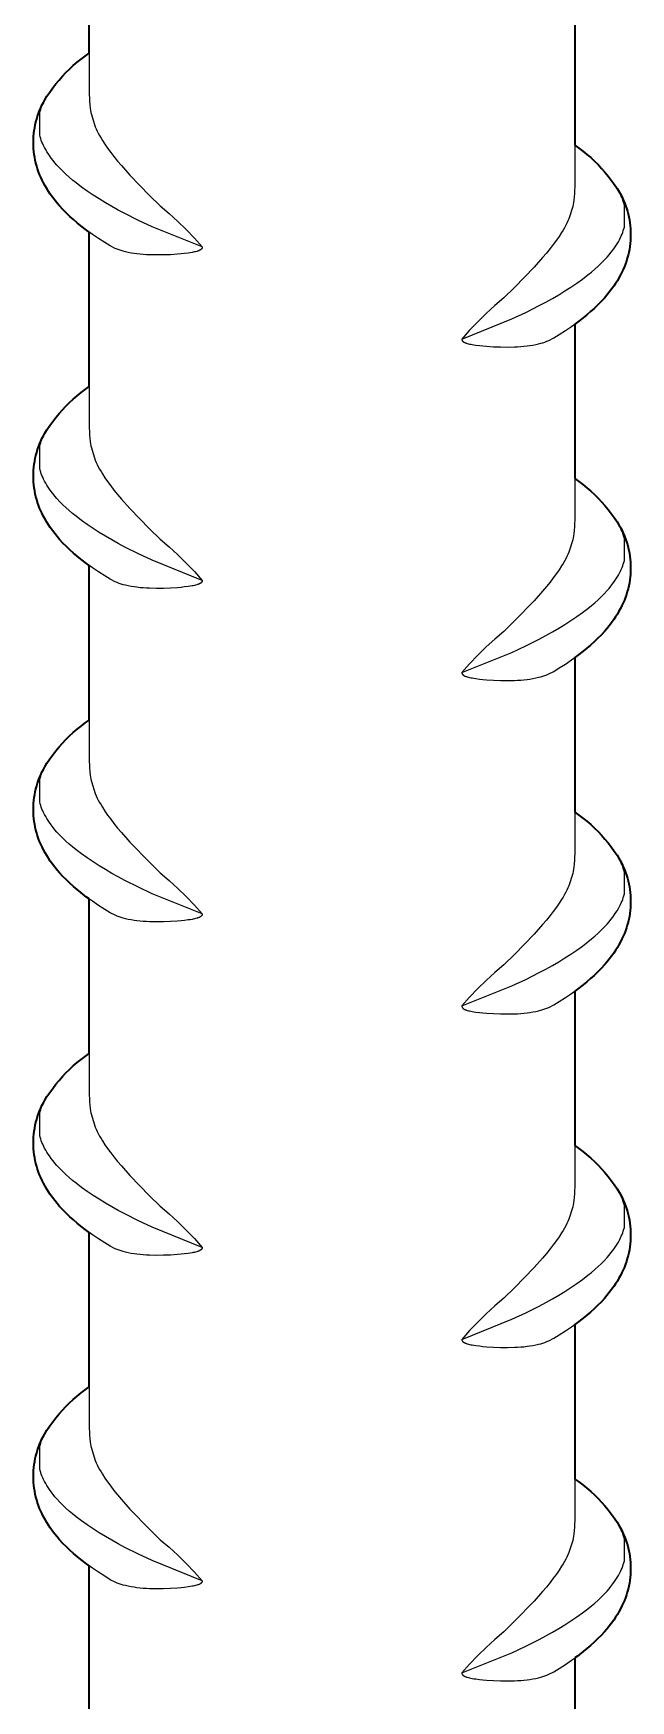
# Model space of a CAD drawing. Header units: millimetres. Extents: x 0 to 1192, y -689 to 404.
# Drawn here: x 779.1 to 798.8, y 300.1 to 355.1 of the extents above; entities that cross this region are included whole.
import ezdxf

# ---------------------------------------------------------------- set-up
doc = ezdxf.new("R2010")
doc.units = ezdxf.units.MM
doc.layers.add('Blocks', color=7, linetype='Continuous')
doc.layers.add('Blocks$Inner', color=7, linetype='Continuous', lineweight=25, true_color=0x007f00)
doc.layers.add('Blocks$Outline', color=7, linetype='Continuous', lineweight=35, true_color=0xff3f3f)

# ---------------------------------------------------------------- blocks, each defined once
blk = doc.blocks.new('Rebar Side Table Side')
at = {"layer": 'Blocks$Inner'}
for points in [[(60.557, 359.585), (60.557, 353.224), (60.568, 352.9), (60.577, 352.786), (60.59, 352.672), (60.6, 352.603), (60.611, 352.534), (60.625, 352.466), (60.751, 352.062), (60.783, 351.989), (60.818, 351.916), (60.854, 351.845), (60.897, 351.766), (60.943, 351.688), (60.99, 351.611), (61.074, 351.481), (61.162, 351.355), (61.264, 351.215), (61.37, 351.077), (61.491, 350.927), (61.614, 350.779), (61.892, 350.463), (62.538, 349.795), (62.896, 349.451), (63.191, 349.199), (63.476, 348.936), (63.753, 348.665), (64.02, 348.384), (64.278, 348.094), (64.278, 348.09), (64.278, 348.087), (64.278, 348.085), (64.278, 348.083), (64.278, 348.081), (64.277, 348.079), (64.277, 348.077), (64.277, 348.075), (64.277, 348.073), (64.276, 348.071), (64.276, 348.069), (64.275, 348.068), (64.275, 348.066), (64.274, 348.064), (64.274, 348.062), (64.273, 348.06), (64.272, 348.058), (64.272, 348.057), (64.271, 348.055), (64.27, 348.053), (64.269, 348.051), (64.268, 348.05), (64.267, 348.048), (64.266, 348.046), (64.265, 348.044), (64.264, 348.043), (64.263, 348.041), (64.262, 348.039), (64.261, 348.038), (64.26, 348.036), (64.259, 348.034), (64.257, 348.032), (64.256, 348.031), (64.254, 348.029), (64.253, 348.027), (64.251, 348.025), (64.249, 348.024), (64.248, 348.022), (64.244, 348.019), (64.241, 348.015), (64.237, 348.012), (64.233, 348.009), (64.23, 348.006), (64.226, 348.004), (64.222, 348.001), (64.218, 347.998), (64.213, 347.996), (64.209, 347.993), (64.201, 347.989), (64.195, 347.986), (64.189, 347.982), (64.176, 347.977), (64.164, 347.971), (64.151, 347.966), (64.138, 347.961), (64.125, 347.957), (64.099, 347.949), (64.06, 347.938), (64.021, 347.929), (63.982, 347.921), (63.943, 347.913), (63.882, 347.903), (63.821, 347.893), (63.7, 347.878), (63.58, 347.866), (63.462, 347.855), (63.234, 347.84), (63.005, 347.832), (62.775, 347.83), (62.546, 347.834), (62.439, 347.839), (62.333, 347.846), (62.23, 347.855), (62.127, 347.867), (62.031, 347.88), (61.936, 347.895), (61.841, 347.914), (61.746, 347.936), (61.678, 347.953), (61.611, 347.974), (61.544, 347.996), (61.478, 348.021), (61.413, 348.048), (61.25, 348.132), (61.068, 348.244), (60.864, 348.374), (60.664, 348.51), (60.469, 348.65), (60.279, 348.795), (60.156, 348.895), (60.036, 348.998), (59.918, 349.104), (59.801, 349.214), (59.689, 349.328), (59.58, 349.446), (59.498, 349.54), (59.419, 349.637), (59.343, 349.736), (59.27, 349.838), (59.21, 349.927), (59.153, 350.019), (59.099, 350.112), (59.047, 350.207), (58.999, 350.303), (58.958, 350.393), (58.919, 350.483), (58.884, 350.575), (58.852, 350.668), (58.823, 350.762), (58.798, 350.857), (58.776, 350.953), (58.757, 351.049), (58.742, 351.146), (58.73, 351.244), (58.721, 351.342), (58.716, 351.44), (58.714, 351.539), (58.716, 351.637), (58.721, 351.735), (58.729, 351.833), (58.741, 351.931), (58.757, 352.028), (58.775, 352.124), (58.797, 352.22), (58.823, 352.315), (58.851, 352.409), (58.883, 352.502), (58.918, 352.594), (58.957, 352.685), (58.998, 352.774), (59.043, 352.862), (59.095, 352.948)], [(76.557, 356.548), (76.557, 350.187), (76.547, 349.863), (76.537, 349.749), (76.525, 349.635), (76.515, 349.566), (76.503, 349.497), (76.49, 349.429), (76.364, 349.025), (76.331, 348.952), (76.297, 348.879), (76.261, 348.808), (76.217, 348.729), (76.172, 348.651), (76.125, 348.574), (76.041, 348.444), (75.953, 348.318), (75.851, 348.178), (75.745, 348.04), (75.624, 347.89), (75.5, 347.742), (75.222, 347.426), (74.577, 346.758), (74.218, 346.414), (73.924, 346.161), (73.638, 345.899), (73.362, 345.628), (73.094, 345.347), (72.837, 345.057), (74.486, 345.722), (74.941, 345.935), (75.387, 346.159), (75.604, 346.275), (75.82, 346.395), (76.029, 346.517), (76.235, 346.643), (76.434, 346.77), (76.629, 346.902), (76.814, 347.035), (76.995, 347.173), (77.109, 347.266), (77.22, 347.36), (77.329, 347.458), (77.43, 347.555), (77.529, 347.654), (77.624, 347.757), (77.69, 347.833), (77.753, 347.91), (77.815, 347.99), (77.873, 348.071), (77.916, 348.135), (77.957, 348.2), (77.996, 348.267), (78.032, 348.334), (78.067, 348.403), (78.093, 348.459), (78.116, 348.516), (78.139, 348.574), (78.159, 348.632), (78.177, 348.691), (78.193, 348.751), (78.193, 349.476), (78.177, 349.536), (78.159, 349.595), (78.139, 349.654), (78.116, 349.711), (78.093, 349.768), (78.067, 349.824), (77.956, 350.028), (77.862, 350.167), (77.764, 350.302), (77.661, 350.435), (77.554, 350.563), (77.443, 350.688), (77.327, 350.81), (77.208, 350.927), (77.085, 351.041), (76.958, 351.15), (76.828, 351.255), (76.694, 351.356), (76.557, 351.452)], [(64.278, 348.094), (62.628, 348.759), (62.174, 348.972), (61.728, 349.196), (61.51, 349.312), (61.295, 349.432), (61.086, 349.554), (60.879, 349.68), (60.681, 349.807), (60.486, 349.939), (60.301, 350.072), (60.12, 350.21), (60.006, 350.303), (59.895, 350.397), (59.786, 350.495), (59.684, 350.592), (59.586, 350.691), (59.491, 350.794), (59.425, 350.87), (59.361, 350.947), (59.3, 351.027), (59.241, 351.108), (59.199, 351.172), (59.158, 351.237), (59.119, 351.304), (59.082, 351.371), (59.048, 351.44), (59.022, 351.496), (58.998, 351.553), (58.976, 351.611), (58.956, 351.669), (58.938, 351.728), (58.922, 351.788), (58.922, 352.513), (58.938, 352.573), (58.956, 352.632), (58.976, 352.691), (58.998, 352.748), (59.022, 352.805), (59.048, 352.862), (59.159, 353.065), (59.252, 353.204), (59.351, 353.339), (59.453, 353.472), (59.561, 353.6), (59.672, 353.725), (59.787, 353.847), (59.906, 353.964), (60.03, 354.078), (60.156, 354.187), (60.287, 354.292), (60.42, 354.393), (60.557, 354.489)], [(72.837, 345.057), (72.837, 345.053), (72.837, 345.049), (72.837, 345.048), (72.837, 345.046), (72.837, 345.044), (72.837, 345.042), (72.837, 345.04), (72.838, 345.038), (72.838, 345.036), (72.838, 345.034), (72.839, 345.032), (72.839, 345.031), (72.84, 345.029), (72.84, 345.027), (72.841, 345.025), (72.842, 345.023), (72.842, 345.021), (72.843, 345.02), (72.844, 345.018), (72.845, 345.016), (72.845, 345.014), (72.846, 345.012), (72.847, 345.011), (72.848, 345.009), (72.849, 345.007), (72.85, 345.006), (72.851, 345.004), (72.852, 345.002), (72.853, 345.001), (72.855, 344.999), (72.856, 344.997), (72.857, 344.995), (72.859, 344.994), (72.86, 344.992), (72.862, 344.99), (72.864, 344.988), (72.865, 344.986), (72.867, 344.985), (72.87, 344.981), (72.874, 344.978), (72.878, 344.975), (72.881, 344.972), (72.885, 344.969), (72.889, 344.967), (72.893, 344.964), (72.897, 344.961), (72.901, 344.959), (72.905, 344.956), (72.914, 344.952), (72.92, 344.948), (72.926, 344.945), (72.938, 344.94), (72.951, 344.934), (72.964, 344.929), (72.976, 344.924), (72.989, 344.92), (73.016, 344.912), (73.054, 344.901), (73.093, 344.892), (73.132, 344.884), (73.172, 344.876), (73.233, 344.866), (73.294, 344.856), (73.415, 344.841), (73.534, 344.829), (73.652, 344.818), (73.881, 344.803), (74.11, 344.795), (74.339, 344.793), (74.568, 344.797), (74.675, 344.802), (74.782, 344.809), (74.885, 344.818), (74.987, 344.83), (75.083, 344.842), (75.179, 344.858), (75.274, 344.877), (75.368, 344.899), (75.436, 344.916), (75.504, 344.937), (75.57, 344.959), (75.636, 344.984), (75.701, 345.011), (75.865, 345.095), (76.047, 345.207), (76.251, 345.337), (76.451, 345.473), (76.645, 345.613), (76.835, 345.758), (76.958, 345.858), (77.079, 345.961), (77.197, 346.067), (77.313, 346.177), (77.426, 346.291), (77.535, 346.409), (77.617, 346.503), (77.696, 346.6), (77.771, 346.699), (77.844, 346.801), (77.904, 346.89), (77.962, 346.982), (78.016, 347.075), (78.067, 347.17), (78.115, 347.266), (78.157, 347.356), (78.195, 347.446), (78.23, 347.538), (78.262, 347.631), (78.291, 347.725), (78.317, 347.82), (78.339, 347.916), (78.358, 348.012), (78.373, 348.109), (78.385, 348.207), (78.394, 348.305), (78.399, 348.403), (78.4, 348.501), (78.399, 348.6), (78.394, 348.698), (78.385, 348.796), (78.373, 348.894), (78.358, 348.991), (78.339, 349.087), (78.317, 349.183), (78.292, 349.278), (78.263, 349.372), (78.231, 349.465), (78.196, 349.557), (78.158, 349.648), (78.117, 349.737), (78.072, 349.824), (78.02, 349.911)], [(60.557, 348.585), (60.557, 342.224), (60.568, 341.9), (60.577, 341.786), (60.59, 341.672), (60.6, 341.603), (60.611, 341.534), (60.625, 341.466), (60.751, 341.062), (60.783, 340.989), (60.818, 340.916), (60.854, 340.845), (60.897, 340.766), (60.943, 340.688), (60.99, 340.611), (61.074, 340.481), (61.162, 340.355), (61.264, 340.215), (61.37, 340.077), (61.491, 339.927), (61.614, 339.779), (61.892, 339.463), (62.538, 338.795), (62.896, 338.451), (63.191, 338.199), (63.476, 337.936), (63.753, 337.665), (64.02, 337.384), (64.278, 337.094), (62.628, 337.759), (62.174, 337.972), (61.728, 338.196), (61.51, 338.312), (61.295, 338.432), (61.086, 338.554), (60.879, 338.68), (60.681, 338.807), (60.486, 338.939), (60.301, 339.072), (60.12, 339.21), (60.006, 339.303), (59.895, 339.397), (59.786, 339.495), (59.684, 339.592), (59.586, 339.691), (59.491, 339.794), (59.425, 339.87), (59.361, 339.947), (59.3, 340.027), (59.241, 340.108), (59.199, 340.172), (59.158, 340.237), (59.119, 340.304), (59.082, 340.371), (59.048, 340.44), (59.022, 340.496), (58.998, 340.553), (58.976, 340.611), (58.956, 340.669), (58.938, 340.728), (58.922, 340.788), (58.922, 341.513), (58.938, 341.573), (58.956, 341.632), (58.976, 341.691), (58.998, 341.748), (59.022, 341.805), (59.048, 341.862), (59.159, 342.065), (59.252, 342.204), (59.351, 342.339), (59.453, 342.472), (59.561, 342.6), (59.672, 342.725), (59.787, 342.847), (59.906, 342.964), (60.03, 343.078), (60.156, 343.187), (60.287, 343.292), (60.42, 343.393), (60.557, 343.489)], [(76.557, 345.548), (76.557, 339.187), (76.547, 338.863), (76.537, 338.749), (76.525, 338.635), (76.515, 338.566), (76.503, 338.497), (76.49, 338.429), (76.364, 338.025), (76.331, 337.952), (76.297, 337.879), (76.261, 337.808), (76.217, 337.729), (76.172, 337.651), (76.125, 337.574), (76.041, 337.444), (75.953, 337.318), (75.851, 337.178), (75.745, 337.04), (75.624, 336.89), (75.5, 336.742), (75.222, 336.426), (74.577, 335.758), (74.218, 335.414), (73.924, 335.161), (73.638, 334.899), (73.362, 334.628), (73.094, 334.347), (72.837, 334.057), (74.486, 334.722), (74.941, 334.935), (75.387, 335.159), (75.604, 335.275), (75.82, 335.395), (76.029, 335.517), (76.235, 335.643), (76.434, 335.77), (76.629, 335.902), (76.814, 336.035), (76.995, 336.173), (77.109, 336.266), (77.22, 336.36), (77.329, 336.458), (77.43, 336.555), (77.529, 336.654), (77.624, 336.757), (77.69, 336.833), (77.753, 336.91), (77.815, 336.99), (77.873, 337.071), (77.916, 337.135), (77.957, 337.2), (77.996, 337.267), (78.032, 337.334), (78.067, 337.403), (78.093, 337.459), (78.116, 337.516), (78.139, 337.574), (78.159, 337.632), (78.177, 337.691), (78.193, 337.751), (78.193, 338.476), (78.177, 338.536), (78.159, 338.595), (78.139, 338.654), (78.116, 338.711), (78.093, 338.768), (78.067, 338.824), (77.956, 339.028), (77.862, 339.167), (77.764, 339.302), (77.661, 339.435), (77.554, 339.563), (77.443, 339.688), (77.327, 339.81), (77.208, 339.927), (77.085, 340.041), (76.958, 340.15), (76.828, 340.255), (76.694, 340.356), (76.557, 340.452)], [(64.278, 337.094), (64.278, 337.09), (64.278, 337.087), (64.278, 337.085), (64.278, 337.083), (64.278, 337.081), (64.277, 337.079), (64.277, 337.077), (64.277, 337.075), (64.277, 337.073), (64.276, 337.071), (64.276, 337.069), (64.275, 337.068), (64.275, 337.066), (64.274, 337.064), (64.274, 337.062), (64.273, 337.06), (64.272, 337.058), (64.272, 337.057), (64.271, 337.055), (64.27, 337.053), (64.269, 337.051), (64.268, 337.05), (64.267, 337.048), (64.266, 337.046), (64.265, 337.044), (64.264, 337.043), (64.263, 337.041), (64.262, 337.039), (64.261, 337.038), (64.26, 337.036), (64.259, 337.034), (64.257, 337.032), (64.256, 337.031), (64.254, 337.029), (64.253, 337.027), (64.251, 337.025), (64.249, 337.024), (64.248, 337.022), (64.244, 337.019), (64.241, 337.015), (64.237, 337.012), (64.233, 337.009), (64.23, 337.006), (64.226, 337.004), (64.222, 337.001), (64.218, 336.998), (64.213, 336.996), (64.209, 336.993), (64.201, 336.989), (64.195, 336.986), (64.189, 336.982), (64.176, 336.977), (64.164, 336.971), (64.151, 336.966), (64.138, 336.961), (64.125, 336.957), (64.099, 336.949), (64.06, 336.938), (64.021, 336.929), (63.982, 336.921), (63.943, 336.913), (63.882, 336.903), (63.821, 336.893), (63.7, 336.878), (63.58, 336.866), (63.462, 336.855), (63.234, 336.84), (63.005, 336.832), (62.775, 336.83), (62.546, 336.834), (62.439, 336.839), (62.333, 336.846), (62.23, 336.855), (62.127, 336.867), (62.031, 336.88), (61.936, 336.895), (61.841, 336.914), (61.746, 336.936), (61.678, 336.953), (61.611, 336.974), (61.544, 336.996), (61.478, 337.021), (61.413, 337.048), (61.25, 337.132), (61.068, 337.244), (60.864, 337.374), (60.664, 337.51), (60.469, 337.65), (60.279, 337.795), (60.156, 337.895), (60.036, 337.998), (59.918, 338.104), (59.801, 338.214), (59.689, 338.328), (59.58, 338.446), (59.498, 338.54), (59.419, 338.637), (59.343, 338.736), (59.27, 338.838), (59.21, 338.927), (59.153, 339.019), (59.099, 339.112), (59.047, 339.207), (58.999, 339.303), (58.958, 339.393), (58.919, 339.483), (58.884, 339.575), (58.852, 339.668), (58.823, 339.762), (58.798, 339.857), (58.776, 339.953), (58.757, 340.049), (58.742, 340.146), (58.73, 340.244), (58.721, 340.342), (58.716, 340.44), (58.714, 340.539), (58.716, 340.637), (58.721, 340.735), (58.729, 340.833), (58.741, 340.931), (58.757, 341.028), (58.775, 341.124), (58.797, 341.22), (58.823, 341.315), (58.851, 341.409), (58.883, 341.502), (58.918, 341.594), (58.957, 341.685), (58.998, 341.774), (59.043, 341.862), (59.095, 341.948)], [(72.837, 334.057), (72.837, 334.053), (72.837, 334.049), (72.837, 334.048), (72.837, 334.046), (72.837, 334.044), (72.837, 334.042), (72.837, 334.04), (72.838, 334.038), (72.838, 334.036), (72.838, 334.034), (72.839, 334.032), (72.839, 334.031), (72.84, 334.029), (72.84, 334.027), (72.841, 334.025), (72.842, 334.023), (72.842, 334.021), (72.843, 334.02), (72.844, 334.018), (72.845, 334.016), (72.845, 334.014), (72.846, 334.012), (72.847, 334.011), (72.848, 334.009), (72.849, 334.007), (72.85, 334.006), (72.851, 334.004), (72.852, 334.002), (72.853, 334.001), (72.855, 333.999), (72.856, 333.997), (72.857, 333.995), (72.859, 333.994), (72.86, 333.992), (72.862, 333.99), (72.864, 333.988), (72.865, 333.986), (72.867, 333.985), (72.87, 333.981), (72.874, 333.978), (72.878, 333.975), (72.881, 333.972), (72.885, 333.969), (72.889, 333.967), (72.893, 333.964), (72.897, 333.961), (72.901, 333.959), (72.905, 333.956), (72.914, 333.952), (72.92, 333.948), (72.926, 333.945), (72.938, 333.94), (72.951, 333.934), (72.964, 333.929), (72.976, 333.924), (72.989, 333.92), (73.016, 333.912), (73.054, 333.901), (73.093, 333.892), (73.132, 333.884), (73.172, 333.876), (73.233, 333.866), (73.294, 333.856), (73.415, 333.841), (73.534, 333.829), (73.652, 333.818), (73.881, 333.803), (74.11, 333.795), (74.339, 333.793), (74.568, 333.797), (74.675, 333.802), (74.782, 333.809), (74.885, 333.818), (74.987, 333.83), (75.083, 333.842), (75.179, 333.858), (75.274, 333.877), (75.368, 333.899), (75.436, 333.916), (75.504, 333.937), (75.57, 333.959), (75.636, 333.984), (75.701, 334.011), (75.865, 334.095), (76.047, 334.207), (76.251, 334.337), (76.451, 334.473), (76.645, 334.613), (76.835, 334.758), (76.958, 334.858), (77.079, 334.961), (77.197, 335.067), (77.313, 335.177), (77.426, 335.291), (77.535, 335.409), (77.617, 335.503), (77.696, 335.6), (77.771, 335.699), (77.844, 335.801), (77.904, 335.89), (77.962, 335.982), (78.016, 336.075), (78.067, 336.17), (78.115, 336.266), (78.157, 336.356), (78.195, 336.446), (78.23, 336.538), (78.262, 336.631), (78.291, 336.725), (78.317, 336.82), (78.339, 336.916), (78.358, 337.012), (78.373, 337.109), (78.385, 337.207), (78.394, 337.305), (78.399, 337.403), (78.4, 337.501), (78.399, 337.6), (78.394, 337.698), (78.385, 337.796), (78.373, 337.894), (78.358, 337.991), (78.339, 338.087), (78.317, 338.183), (78.292, 338.278), (78.263, 338.372), (78.231, 338.465), (78.196, 338.557), (78.158, 338.648), (78.117, 338.737), (78.072, 338.824), (78.02, 338.911)], [(60.557, 337.585), (60.557, 331.224), (60.568, 330.9), (60.577, 330.786), (60.59, 330.672), (60.6, 330.603), (60.611, 330.534), (60.625, 330.466), (60.751, 330.062), (60.783, 329.989), (60.818, 329.916), (60.854, 329.845), (60.897, 329.766), (60.943, 329.688), (60.99, 329.611), (61.074, 329.481), (61.162, 329.355), (61.264, 329.215), (61.37, 329.077), (61.491, 328.927), (61.614, 328.779), (61.892, 328.463), (62.538, 327.795), (62.896, 327.451), (63.191, 327.199), (63.476, 326.936), (63.753, 326.665), (64.02, 326.384), (64.278, 326.094), (64.278, 326.09), (64.278, 326.087), (64.278, 326.085), (64.278, 326.083), (64.278, 326.081), (64.277, 326.079), (64.277, 326.077), (64.277, 326.075), (64.277, 326.073), (64.276, 326.071), (64.276, 326.069), (64.275, 326.068), (64.275, 326.066), (64.274, 326.064), (64.274, 326.062), (64.273, 326.06), (64.272, 326.058), (64.272, 326.057), (64.271, 326.055), (64.27, 326.053), (64.269, 326.051), (64.268, 326.05), (64.267, 326.048), (64.266, 326.046), (64.265, 326.044), (64.264, 326.043), (64.263, 326.041), (64.262, 326.039), (64.261, 326.038), (64.26, 326.036), (64.259, 326.034), (64.257, 326.032), (64.256, 326.031), (64.254, 326.029), (64.253, 326.027), (64.251, 326.025), (64.249, 326.024), (64.248, 326.022), (64.244, 326.019), (64.241, 326.015), (64.237, 326.012), (64.233, 326.009), (64.23, 326.006), (64.226, 326.004), (64.222, 326.001), (64.218, 325.998), (64.213, 325.996), (64.209, 325.993), (64.201, 325.989), (64.195, 325.986), (64.189, 325.982), (64.176, 325.977), (64.164, 325.971), (64.151, 325.966), (64.138, 325.961), (64.125, 325.957), (64.099, 325.949), (64.06, 325.938), (64.021, 325.929), (63.982, 325.921), (63.943, 325.913), (63.882, 325.903), (63.821, 325.893), (63.7, 325.878), (63.58, 325.866), (63.462, 325.855), (63.234, 325.84), (63.005, 325.832), (62.775, 325.83), (62.546, 325.834), (62.439, 325.839), (62.333, 325.846), (62.23, 325.855), (62.127, 325.867), (62.031, 325.88), (61.936, 325.895), (61.841, 325.914), (61.746, 325.936), (61.678, 325.953), (61.611, 325.974), (61.544, 325.996), (61.478, 326.021), (61.413, 326.048), (61.25, 326.132), (61.068, 326.244), (60.864, 326.374), (60.664, 326.51), (60.469, 326.65), (60.279, 326.795), (60.156, 326.895), (60.036, 326.998), (59.918, 327.104), (59.801, 327.214), (59.689, 327.328), (59.58, 327.446), (59.498, 327.54), (59.419, 327.637), (59.343, 327.736), (59.27, 327.838), (59.21, 327.927), (59.153, 328.019), (59.099, 328.112), (59.047, 328.207), (58.999, 328.303), (58.958, 328.393), (58.919, 328.483), (58.884, 328.575), (58.852, 328.668), (58.823, 328.762), (58.798, 328.857), (58.776, 328.953), (58.757, 329.049), (58.742, 329.146), (58.73, 329.244), (58.721, 329.342), (58.716, 329.44), (58.714, 329.539), (58.716, 329.637), (58.721, 329.735), (58.729, 329.833), (58.741, 329.931), (58.757, 330.028), (58.775, 330.124), (58.797, 330.22), (58.823, 330.315), (58.851, 330.409), (58.883, 330.502), (58.918, 330.594), (58.957, 330.685), (58.998, 330.774), (59.043, 330.862), (59.095, 330.948)], [(76.557, 334.548), (76.557, 328.187), (76.547, 327.863), (76.537, 327.749), (76.525, 327.635), (76.515, 327.566), (76.503, 327.497), (76.49, 327.429), (76.364, 327.025), (76.331, 326.952), (76.297, 326.879), (76.261, 326.808), (76.217, 326.729), (76.172, 326.651), (76.125, 326.574), (76.041, 326.444), (75.953, 326.318), (75.851, 326.178), (75.745, 326.04), (75.624, 325.89), (75.5, 325.742), (75.222, 325.426), (74.577, 324.758), (74.218, 324.414), (73.924, 324.161), (73.638, 323.899), (73.362, 323.628), (73.094, 323.347), (72.837, 323.057), (74.486, 323.722), (74.941, 323.935), (75.387, 324.159), (75.604, 324.275), (75.82, 324.395), (76.029, 324.517), (76.235, 324.643), (76.434, 324.77), (76.629, 324.902), (76.814, 325.035), (76.995, 325.173), (77.109, 325.266), (77.22, 325.36), (77.329, 325.458), (77.43, 325.555), (77.529, 325.654), (77.624, 325.757), (77.69, 325.833), (77.753, 325.91), (77.815, 325.99), (77.873, 326.071), (77.916, 326.135), (77.957, 326.2), (77.996, 326.267), (78.032, 326.334), (78.067, 326.403), (78.093, 326.459), (78.116, 326.516), (78.139, 326.574), (78.159, 326.632), (78.177, 326.691), (78.193, 326.751), (78.193, 327.476), (78.177, 327.536), (78.159, 327.595), (78.139, 327.654), (78.116, 327.711), (78.093, 327.768), (78.067, 327.824), (77.956, 328.028), (77.862, 328.167), (77.764, 328.302), (77.661, 328.435), (77.554, 328.563), (77.443, 328.688), (77.327, 328.81), (77.208, 328.927), (77.085, 329.041), (76.958, 329.15), (76.828, 329.255), (76.694, 329.356), (76.557, 329.452)], [(64.278, 326.094), (62.628, 326.759), (62.174, 326.972), (61.728, 327.196), (61.51, 327.312), (61.295, 327.432), (61.086, 327.554), (60.879, 327.68), (60.681, 327.807), (60.486, 327.939), (60.301, 328.072), (60.12, 328.21), (60.006, 328.303), (59.895, 328.397), (59.786, 328.495), (59.684, 328.592), (59.586, 328.691), (59.491, 328.794), (59.425, 328.87), (59.361, 328.947), (59.3, 329.027), (59.241, 329.108), (59.199, 329.172), (59.158, 329.237), (59.119, 329.304), (59.082, 329.371), (59.048, 329.44), (59.022, 329.496), (58.998, 329.553), (58.976, 329.611), (58.956, 329.669), (58.938, 329.728), (58.922, 329.788), (58.922, 330.513), (58.938, 330.573), (58.956, 330.632), (58.976, 330.691), (58.998, 330.748), (59.022, 330.805), (59.048, 330.862), (59.159, 331.065), (59.252, 331.204), (59.351, 331.339), (59.453, 331.472), (59.561, 331.6), (59.672, 331.725), (59.787, 331.847), (59.906, 331.964), (60.03, 332.078), (60.156, 332.187), (60.287, 332.292), (60.42, 332.393), (60.557, 332.489)], [(72.837, 323.057), (72.837, 323.053), (72.837, 323.049), (72.837, 323.048), (72.837, 323.046), (72.837, 323.044), (72.837, 323.042), (72.837, 323.04), (72.838, 323.038), (72.838, 323.036), (72.838, 323.034), (72.839, 323.032), (72.839, 323.031), (72.84, 323.029), (72.84, 323.027), (72.841, 323.025), (72.842, 323.023), (72.842, 323.021), (72.843, 323.02), (72.844, 323.018), (72.845, 323.016), (72.845, 323.014), (72.846, 323.012), (72.847, 323.011), (72.848, 323.009), (72.849, 323.007), (72.85, 323.006), (72.851, 323.004), (72.852, 323.002), (72.853, 323.001), (72.855, 322.999), (72.856, 322.997), (72.857, 322.995), (72.859, 322.994), (72.86, 322.992), (72.862, 322.99), (72.864, 322.988), (72.865, 322.986), (72.867, 322.985), (72.87, 322.981), (72.874, 322.978), (72.878, 322.975), (72.881, 322.972), (72.885, 322.969), (72.889, 322.967), (72.893, 322.964), (72.897, 322.961), (72.901, 322.959), (72.905, 322.956), (72.914, 322.952), (72.92, 322.948), (72.926, 322.945), (72.938, 322.94), (72.951, 322.934), (72.964, 322.929), (72.976, 322.924), (72.989, 322.92), (73.016, 322.912), (73.054, 322.901), (73.093, 322.892), (73.132, 322.884), (73.172, 322.876), (73.233, 322.866), (73.294, 322.856), (73.415, 322.841), (73.534, 322.829), (73.652, 322.818), (73.881, 322.803), (74.11, 322.795), (74.339, 322.793), (74.568, 322.797), (74.675, 322.802), (74.782, 322.809), (74.885, 322.818), (74.987, 322.83), (75.083, 322.842), (75.179, 322.858), (75.274, 322.877), (75.368, 322.899), (75.436, 322.916), (75.504, 322.937), (75.57, 322.959), (75.636, 322.984), (75.701, 323.011), (75.865, 323.095), (76.047, 323.207), (76.251, 323.337), (76.451, 323.473), (76.645, 323.613), (76.835, 323.758), (76.958, 323.858), (77.079, 323.961), (77.197, 324.067), (77.313, 324.177), (77.426, 324.291), (77.535, 324.409), (77.617, 324.503), (77.696, 324.6), (77.771, 324.699), (77.844, 324.801), (77.904, 324.89), (77.962, 324.982), (78.016, 325.075), (78.067, 325.17), (78.115, 325.266), (78.157, 325.356), (78.195, 325.446), (78.23, 325.538), (78.262, 325.631), (78.291, 325.725), (78.317, 325.82), (78.339, 325.916), (78.358, 326.012), (78.373, 326.109), (78.385, 326.207), (78.394, 326.305), (78.399, 326.403), (78.4, 326.501), (78.399, 326.6), (78.394, 326.698), (78.385, 326.796), (78.373, 326.894), (78.358, 326.991), (78.339, 327.087), (78.317, 327.183), (78.292, 327.278), (78.263, 327.372), (78.231, 327.465), (78.196, 327.557), (78.158, 327.648), (78.117, 327.737), (78.072, 327.824), (78.02, 327.911)], [(60.557, 326.585), (60.557, 320.224), (60.568, 319.9), (60.577, 319.786), (60.59, 319.672), (60.6, 319.603), (60.611, 319.534), (60.625, 319.466), (60.751, 319.062), (60.783, 318.989), (60.818, 318.916), (60.854, 318.845), (60.897, 318.766), (60.943, 318.688), (60.99, 318.611), (61.074, 318.481), (61.162, 318.355), (61.264, 318.215), (61.37, 318.077), (61.491, 317.927), (61.614, 317.779), (61.892, 317.463), (62.538, 316.795), (62.896, 316.451), (63.191, 316.199), (63.476, 315.936), (63.753, 315.665), (64.02, 315.384), (64.278, 315.094), (64.278, 315.09), (64.278, 315.087), (64.278, 315.085), (64.278, 315.083), (64.278, 315.081), (64.277, 315.079), (64.277, 315.077), (64.277, 315.075), (64.277, 315.073), (64.276, 315.071), (64.276, 315.069), (64.275, 315.068), (64.275, 315.066), (64.274, 315.064), (64.274, 315.062), (64.273, 315.06), (64.272, 315.058), (64.272, 315.057), (64.271, 315.055), (64.27, 315.053), (64.269, 315.051), (64.268, 315.05), (64.267, 315.048), (64.266, 315.046), (64.265, 315.044), (64.264, 315.043), (64.263, 315.041), (64.262, 315.039), (64.261, 315.038), (64.26, 315.036), (64.259, 315.034), (64.257, 315.032), (64.256, 315.031), (64.254, 315.029), (64.253, 315.027), (64.251, 315.025), (64.249, 315.024), (64.248, 315.022), (64.244, 315.019), (64.241, 315.015), (64.237, 315.012), (64.233, 315.009), (64.23, 315.006), (64.226, 315.004), (64.222, 315.001), (64.218, 314.998), (64.213, 314.996), (64.209, 314.993), (64.201, 314.989), (64.195, 314.986), (64.189, 314.982), (64.176, 314.977), (64.164, 314.971), (64.151, 314.966), (64.138, 314.961), (64.125, 314.957), (64.099, 314.949), (64.06, 314.938), (64.021, 314.929), (63.982, 314.921), (63.943, 314.913), (63.882, 314.903), (63.821, 314.893), (63.7, 314.878), (63.58, 314.866), (63.462, 314.855), (63.234, 314.84), (63.005, 314.832), (62.775, 314.83), (62.546, 314.834), (62.439, 314.839), (62.333, 314.846), (62.23, 314.855), (62.127, 314.867), (62.031, 314.88), (61.936, 314.895), (61.841, 314.914), (61.746, 314.936), (61.678, 314.953), (61.611, 314.974), (61.544, 314.996), (61.478, 315.021), (61.413, 315.048), (61.25, 315.132), (61.068, 315.244), (60.864, 315.374), (60.664, 315.51), (60.469, 315.65), (60.279, 315.795), (60.156, 315.895), (60.036, 315.998), (59.918, 316.104), (59.801, 316.214), (59.689, 316.328), (59.58, 316.446), (59.498, 316.54), (59.419, 316.637), (59.343, 316.736), (59.27, 316.838), (59.21, 316.927), (59.153, 317.019), (59.099, 317.112), (59.047, 317.207), (58.999, 317.303), (58.958, 317.393), (58.919, 317.483), (58.884, 317.575), (58.852, 317.668), (58.823, 317.762), (58.798, 317.857), (58.776, 317.953), (58.757, 318.049), (58.742, 318.146), (58.73, 318.244), (58.721, 318.342), (58.716, 318.44), (58.714, 318.539), (58.716, 318.637), (58.721, 318.735), (58.729, 318.833), (58.741, 318.931), (58.757, 319.028), (58.775, 319.124), (58.797, 319.22), (58.823, 319.315), (58.851, 319.409), (58.883, 319.502), (58.918, 319.594), (58.957, 319.685), (58.998, 319.774), (59.043, 319.862), (59.095, 319.948)], [(76.557, 323.548), (76.557, 317.187), (76.547, 316.863), (76.537, 316.749), (76.525, 316.635), (76.515, 316.566), (76.503, 316.497), (76.49, 316.429), (76.364, 316.025), (76.331, 315.952), (76.297, 315.879), (76.261, 315.808), (76.217, 315.729), (76.172, 315.651), (76.125, 315.574), (76.041, 315.444), (75.953, 315.318), (75.851, 315.178), (75.745, 315.04), (75.624, 314.89), (75.5, 314.742), (75.222, 314.426), (74.577, 313.758), (74.218, 313.414), (73.924, 313.161), (73.638, 312.899), (73.362, 312.628), (73.094, 312.347), (72.837, 312.057), (74.486, 312.722), (74.941, 312.935), (75.387, 313.159), (75.604, 313.275), (75.82, 313.395), (76.029, 313.517), (76.235, 313.643), (76.434, 313.77), (76.629, 313.902), (76.814, 314.035), (76.995, 314.173), (77.109, 314.266), (77.22, 314.36), (77.329, 314.458), (77.43, 314.555), (77.529, 314.654), (77.624, 314.757), (77.69, 314.833), (77.753, 314.91), (77.815, 314.99), (77.873, 315.071), (77.916, 315.135), (77.957, 315.2), (77.996, 315.267), (78.032, 315.334), (78.067, 315.403), (78.093, 315.459), (78.116, 315.516), (78.139, 315.574), (78.159, 315.632), (78.177, 315.691), (78.193, 315.751), (78.193, 316.476), (78.177, 316.536), (78.159, 316.595), (78.139, 316.654), (78.116, 316.711), (78.093, 316.768), (78.067, 316.824), (77.956, 317.028), (77.862, 317.167), (77.764, 317.302), (77.661, 317.435), (77.554, 317.563), (77.443, 317.688), (77.327, 317.81), (77.208, 317.927), (77.085, 318.041), (76.958, 318.15), (76.828, 318.255), (76.694, 318.356), (76.557, 318.452)], [(64.278, 315.094), (62.628, 315.759), (62.174, 315.972), (61.728, 316.196), (61.51, 316.312), (61.295, 316.432), (61.086, 316.554), (60.879, 316.68), (60.681, 316.807), (60.486, 316.939), (60.301, 317.072), (60.12, 317.21), (60.006, 317.303), (59.895, 317.397), (59.786, 317.495), (59.684, 317.592), (59.586, 317.691), (59.491, 317.794), (59.425, 317.87), (59.361, 317.947), (59.3, 318.027), (59.241, 318.108), (59.199, 318.172), (59.158, 318.237), (59.119, 318.304), (59.082, 318.371), (59.048, 318.44), (59.022, 318.496), (58.998, 318.553), (58.976, 318.611), (58.956, 318.669), (58.938, 318.728), (58.922, 318.788), (58.922, 319.513), (58.938, 319.573), (58.956, 319.632), (58.976, 319.691), (58.998, 319.748), (59.022, 319.805), (59.048, 319.862), (59.159, 320.065), (59.252, 320.204), (59.351, 320.339), (59.453, 320.472), (59.561, 320.6), (59.672, 320.725), (59.787, 320.847), (59.906, 320.964), (60.03, 321.078), (60.156, 321.187), (60.287, 321.292), (60.42, 321.393), (60.557, 321.489)], [(72.837, 312.057), (72.837, 312.053), (72.837, 312.049), (72.837, 312.048), (72.837, 312.046), (72.837, 312.044), (72.837, 312.042), (72.837, 312.04), (72.838, 312.038), (72.838, 312.036), (72.838, 312.034), (72.839, 312.032), (72.839, 312.031), (72.84, 312.029), (72.84, 312.027), (72.841, 312.025), (72.842, 312.023), (72.842, 312.021), (72.843, 312.02), (72.844, 312.018), (72.845, 312.016), (72.845, 312.014), (72.846, 312.012), (72.847, 312.011), (72.848, 312.009), (72.849, 312.007), (72.85, 312.006), (72.851, 312.004), (72.852, 312.002), (72.853, 312.001), (72.855, 311.999), (72.856, 311.997), (72.857, 311.995), (72.859, 311.994), (72.86, 311.992), (72.862, 311.99), (72.864, 311.988), (72.865, 311.986), (72.867, 311.985), (72.87, 311.981), (72.874, 311.978), (72.878, 311.975), (72.881, 311.972), (72.885, 311.969), (72.889, 311.967), (72.893, 311.964), (72.897, 311.961), (72.901, 311.959), (72.905, 311.956), (72.914, 311.952), (72.92, 311.948), (72.926, 311.945), (72.938, 311.94), (72.951, 311.934), (72.964, 311.929), (72.976, 311.924), (72.989, 311.92), (73.016, 311.912), (73.054, 311.901), (73.093, 311.892), (73.132, 311.884), (73.172, 311.876), (73.233, 311.866), (73.294, 311.856), (73.415, 311.841), (73.534, 311.829), (73.652, 311.818), (73.881, 311.803), (74.11, 311.795), (74.339, 311.793), (74.568, 311.797), (74.675, 311.802), (74.782, 311.809), (74.885, 311.818), (74.987, 311.83), (75.083, 311.842), (75.179, 311.858), (75.274, 311.877), (75.368, 311.899), (75.436, 311.916), (75.504, 311.937), (75.57, 311.959), (75.636, 311.984), (75.701, 312.011), (75.865, 312.095), (76.047, 312.207), (76.251, 312.337), (76.451, 312.473), (76.645, 312.613), (76.835, 312.758), (76.958, 312.858), (77.079, 312.961), (77.197, 313.067), (77.313, 313.177), (77.426, 313.291), (77.535, 313.409), (77.617, 313.503), (77.696, 313.6), (77.771, 313.699), (77.844, 313.801), (77.904, 313.89), (77.962, 313.982), (78.016, 314.075), (78.067, 314.17), (78.115, 314.266), (78.157, 314.356), (78.195, 314.446), (78.23, 314.538), (78.262, 314.631), (78.291, 314.725), (78.317, 314.82), (78.339, 314.916), (78.358, 315.012), (78.373, 315.109), (78.385, 315.207), (78.394, 315.305), (78.399, 315.403), (78.4, 315.501), (78.399, 315.6), (78.394, 315.698), (78.385, 315.796), (78.373, 315.894), (78.358, 315.991), (78.339, 316.087), (78.317, 316.183), (78.292, 316.278), (78.263, 316.372), (78.231, 316.465), (78.196, 316.557), (78.158, 316.648), (78.117, 316.737), (78.072, 316.824), (78.02, 316.911)], [(60.557, 315.585), (60.557, 309.224), (60.568, 308.9), (60.577, 308.786), (60.59, 308.672), (60.6, 308.603), (60.611, 308.534), (60.625, 308.466), (60.751, 308.062), (60.783, 307.989), (60.818, 307.916), (60.854, 307.845), (60.897, 307.766), (60.943, 307.688), (60.99, 307.611), (61.074, 307.481), (61.162, 307.355), (61.264, 307.215), (61.37, 307.077), (61.491, 306.927), (61.614, 306.779), (61.892, 306.463), (62.538, 305.795), (62.896, 305.451), (63.191, 305.199), (63.476, 304.936), (63.753, 304.665), (64.02, 304.384), (64.278, 304.094), (64.278, 304.09), (64.278, 304.087), (64.278, 304.085), (64.278, 304.083), (64.278, 304.081), (64.277, 304.079), (64.277, 304.077), (64.277, 304.075), (64.277, 304.073), (64.276, 304.071), (64.276, 304.069), (64.275, 304.068), (64.275, 304.066), (64.274, 304.064), (64.274, 304.062), (64.273, 304.06), (64.272, 304.058), (64.272, 304.057), (64.271, 304.055), (64.27, 304.053), (64.269, 304.051), (64.268, 304.05), (64.267, 304.048), (64.266, 304.046), (64.265, 304.044), (64.264, 304.043), (64.263, 304.041), (64.262, 304.039), (64.261, 304.038), (64.26, 304.036), (64.259, 304.034), (64.257, 304.032), (64.256, 304.031), (64.254, 304.029), (64.253, 304.027), (64.251, 304.025), (64.249, 304.024), (64.248, 304.022), (64.244, 304.019), (64.241, 304.015), (64.237, 304.012), (64.233, 304.009), (64.23, 304.006), (64.226, 304.004), (64.222, 304.001), (64.218, 303.998), (64.213, 303.996), (64.209, 303.993), (64.201, 303.989), (64.195, 303.986), (64.189, 303.982), (64.176, 303.977), (64.164, 303.971), (64.151, 303.966), (64.138, 303.961), (64.125, 303.957), (64.099, 303.949), (64.06, 303.938), (64.021, 303.929), (63.982, 303.921), (63.943, 303.913), (63.882, 303.903), (63.821, 303.893), (63.7, 303.878), (63.58, 303.866), (63.462, 303.855), (63.234, 303.84), (63.005, 303.832), (62.775, 303.83), (62.546, 303.834), (62.439, 303.839), (62.333, 303.846), (62.23, 303.855), (62.127, 303.867), (62.031, 303.88), (61.936, 303.895), (61.841, 303.914), (61.746, 303.936), (61.678, 303.953), (61.611, 303.974), (61.544, 303.996), (61.478, 304.021), (61.413, 304.048), (61.25, 304.132), (61.068, 304.244), (60.864, 304.374), (60.664, 304.51), (60.469, 304.65), (60.279, 304.795), (60.156, 304.895), (60.036, 304.998), (59.918, 305.104), (59.801, 305.214), (59.689, 305.328), (59.58, 305.446), (59.498, 305.54), (59.419, 305.637), (59.343, 305.736), (59.27, 305.838), (59.21, 305.927), (59.153, 306.019), (59.099, 306.112), (59.047, 306.207), (58.999, 306.303), (58.958, 306.393), (58.919, 306.483), (58.884, 306.575), (58.852, 306.668), (58.823, 306.762), (58.798, 306.857), (58.776, 306.953), (58.757, 307.049), (58.742, 307.146), (58.73, 307.244), (58.721, 307.342), (58.716, 307.44), (58.714, 307.539), (58.716, 307.637), (58.721, 307.735), (58.729, 307.833), (58.741, 307.931), (58.757, 308.028), (58.775, 308.124), (58.797, 308.22), (58.823, 308.315), (58.851, 308.409), (58.883, 308.502), (58.918, 308.594), (58.957, 308.685), (58.998, 308.774), (59.043, 308.862), (59.091, 308.942)], [(76.557, 312.548), (76.557, 306.187), (76.547, 305.863), (76.537, 305.749), (76.525, 305.635), (76.515, 305.566), (76.503, 305.497), (76.49, 305.429), (76.364, 305.025), (76.331, 304.952), (76.297, 304.879), (76.261, 304.808), (76.217, 304.729), (76.172, 304.651), (76.125, 304.574), (76.041, 304.444), (75.953, 304.318), (75.851, 304.178), (75.745, 304.04), (75.624, 303.89), (75.5, 303.742), (75.222, 303.426), (74.577, 302.758), (74.218, 302.414), (73.924, 302.161), (73.638, 301.899), (73.362, 301.628), (73.094, 301.347), (72.837, 301.057), (74.486, 301.722), (74.941, 301.935), (75.387, 302.159), (75.604, 302.275), (75.82, 302.395), (76.029, 302.517), (76.235, 302.643), (76.434, 302.77), (76.629, 302.902), (76.814, 303.035), (76.995, 303.173), (77.109, 303.266), (77.22, 303.36), (77.329, 303.458), (77.43, 303.555), (77.529, 303.654), (77.624, 303.757), (77.69, 303.833), (77.753, 303.91), (77.815, 303.99), (77.873, 304.071), (77.916, 304.135), (77.957, 304.2), (77.996, 304.267), (78.032, 304.334), (78.067, 304.403), (78.093, 304.459), (78.116, 304.516), (78.139, 304.574), (78.159, 304.632), (78.177, 304.691), (78.193, 304.751), (78.193, 305.476), (78.177, 305.536), (78.159, 305.595), (78.139, 305.654), (78.116, 305.711), (78.093, 305.768), (78.067, 305.824), (77.956, 306.028), (77.862, 306.167), (77.764, 306.302), (77.661, 306.435), (77.554, 306.563), (77.443, 306.688), (77.327, 306.81), (77.208, 306.927), (77.085, 307.041), (76.958, 307.15), (76.828, 307.255), (76.694, 307.356), (76.557, 307.452)], [(64.278, 304.094), (62.628, 304.759), (62.174, 304.972), (61.728, 305.196), (61.51, 305.312), (61.295, 305.432), (61.086, 305.554), (60.879, 305.68), (60.681, 305.807), (60.486, 305.939), (60.301, 306.072), (60.12, 306.21), (60.006, 306.303), (59.895, 306.397), (59.786, 306.495), (59.684, 306.592), (59.586, 306.691), (59.491, 306.794), (59.425, 306.87), (59.361, 306.947), (59.3, 307.027), (59.241, 307.108), (59.199, 307.172), (59.158, 307.237), (59.119, 307.304), (59.082, 307.371), (59.048, 307.44), (59.022, 307.496), (58.998, 307.553), (58.976, 307.611), (58.956, 307.669), (58.938, 307.728), (58.922, 307.788), (58.922, 308.513), (58.938, 308.573), (58.956, 308.632), (58.976, 308.691), (58.998, 308.748), (59.022, 308.805), (59.048, 308.862), (59.159, 309.065), (59.252, 309.204), (59.351, 309.339), (59.453, 309.472), (59.561, 309.6), (59.672, 309.725), (59.787, 309.847), (59.906, 309.964), (60.03, 310.078), (60.156, 310.187), (60.287, 310.292), (60.42, 310.393), (60.557, 310.489)], [(72.837, 301.057), (72.837, 301.053), (72.837, 301.049), (72.837, 301.048), (72.837, 301.046), (72.837, 301.044), (72.837, 301.042), (72.837, 301.04), (72.838, 301.038), (72.838, 301.036), (72.838, 301.034), (72.839, 301.032), (72.839, 301.031), (72.84, 301.029), (72.84, 301.027), (72.841, 301.025), (72.842, 301.023), (72.842, 301.021), (72.843, 301.02), (72.844, 301.018), (72.845, 301.016), (72.845, 301.014), (72.846, 301.012), (72.847, 301.011), (72.848, 301.009), (72.849, 301.007), (72.85, 301.006), (72.851, 301.004), (72.852, 301.002), (72.853, 301.001), (72.855, 300.999), (72.856, 300.997), (72.857, 300.995), (72.859, 300.994), (72.86, 300.992), (72.862, 300.99), (72.864, 300.988), (72.865, 300.986), (72.867, 300.985), (72.87, 300.981), (72.874, 300.978), (72.878, 300.975), (72.881, 300.972), (72.885, 300.969), (72.889, 300.967), (72.893, 300.964), (72.897, 300.961), (72.901, 300.959), (72.905, 300.956), (72.914, 300.952), (72.92, 300.948), (72.926, 300.945), (72.938, 300.94), (72.951, 300.934), (72.964, 300.929), (72.976, 300.924), (72.989, 300.92), (73.016, 300.912), (73.054, 300.901), (73.093, 300.892), (73.132, 300.884), (73.172, 300.876), (73.233, 300.866), (73.294, 300.856), (73.415, 300.841), (73.534, 300.829), (73.652, 300.818), (73.881, 300.803), (74.11, 300.795), (74.339, 300.793), (74.568, 300.797), (74.675, 300.802), (74.782, 300.809), (74.885, 300.818), (74.987, 300.83), (75.083, 300.842), (75.179, 300.858), (75.274, 300.877), (75.368, 300.899), (75.436, 300.916), (75.504, 300.937), (75.57, 300.959), (75.636, 300.984), (75.701, 301.011), (75.865, 301.095), (76.047, 301.207), (76.251, 301.337), (76.451, 301.473), (76.645, 301.613), (76.835, 301.758), (76.958, 301.858), (77.079, 301.961), (77.197, 302.067), (77.313, 302.177), (77.426, 302.291), (77.535, 302.409), (77.617, 302.503), (77.696, 302.6), (77.771, 302.699), (77.844, 302.801), (77.904, 302.89), (77.962, 302.982), (78.016, 303.075), (78.067, 303.17), (78.115, 303.266), (78.157, 303.356), (78.195, 303.446), (78.23, 303.538), (78.262, 303.631), (78.291, 303.725), (78.317, 303.82), (78.339, 303.916), (78.358, 304.012), (78.373, 304.109), (78.385, 304.207), (78.394, 304.305), (78.399, 304.403), (78.4, 304.501), (78.399, 304.6), (78.394, 304.698), (78.385, 304.796), (78.373, 304.894), (78.358, 304.991), (78.339, 305.087), (78.317, 305.183), (78.292, 305.278), (78.263, 305.372), (78.231, 305.465), (78.196, 305.557), (78.158, 305.648), (78.117, 305.737), (78.072, 305.824), (78.02, 305.911)], [(60.557, 304.585), (60.557, 298.224)], [(76.557, 301.548), (76.557, 295.187)]]:
    blk.add_lwpolyline(points, dxfattribs=at)
at = {"layer": 'Blocks$Outline'}
for points in [[(60.557, 354.489), (60.558, 359.586)], [(76.557, 356.549), (76.557, 351.452)], [(59.095, 352.948), (59.159, 353.065), (59.252, 353.204), (59.351, 353.339), (59.453, 353.472), (59.561, 353.6), (59.672, 353.725), (59.787, 353.847), (59.906, 353.964), (60.03, 354.078), (60.156, 354.187), (60.287, 354.292), (60.42, 354.393), (60.557, 354.489)], [(60.558, 348.586), (60.469, 348.65), (60.279, 348.795), (60.156, 348.895), (60.036, 348.998), (59.918, 349.104), (59.801, 349.214), (59.689, 349.328), (59.58, 349.446), (59.498, 349.54), (59.419, 349.637), (59.343, 349.736), (59.27, 349.838), (59.21, 349.927), (59.153, 350.019), (59.099, 350.112), (59.047, 350.207), (58.999, 350.303), (58.958, 350.393), (58.919, 350.483), (58.884, 350.575), (58.852, 350.668), (58.823, 350.762), (58.798, 350.857), (58.776, 350.953), (58.757, 351.049), (58.742, 351.146), (58.73, 351.244), (58.721, 351.342), (58.716, 351.44), (58.714, 351.539), (58.716, 351.637), (58.721, 351.735), (58.729, 351.833), (58.741, 351.931), (58.757, 352.028), (58.775, 352.124), (58.797, 352.22), (58.823, 352.315), (58.851, 352.409), (58.883, 352.502), (58.918, 352.594), (58.957, 352.685), (58.998, 352.774), (59.043, 352.862), (59.095, 352.948)], [(76.557, 351.452), (76.694, 351.356), (76.828, 351.255), (76.958, 351.15), (77.085, 351.041), (77.208, 350.927), (77.327, 350.81), (77.443, 350.688), (77.554, 350.563), (77.661, 350.435), (77.764, 350.302), (77.862, 350.167), (77.956, 350.028), (78.02, 349.911)], [(78.02, 349.911), (78.072, 349.824), (78.117, 349.737), (78.158, 349.648), (78.196, 349.557), (78.231, 349.465), (78.263, 349.372), (78.292, 349.278), (78.317, 349.183), (78.339, 349.087), (78.358, 348.991), (78.373, 348.894), (78.385, 348.796), (78.394, 348.698), (78.399, 348.6), (78.4, 348.501), (78.399, 348.403), (78.394, 348.305), (78.385, 348.207), (78.373, 348.109), (78.358, 348.012), (78.339, 347.916), (78.317, 347.82), (78.291, 347.725), (78.262, 347.631), (78.23, 347.538), (78.195, 347.446), (78.157, 347.356), (78.115, 347.266), (78.067, 347.17), (78.016, 347.075), (77.962, 346.982), (77.904, 346.89), (77.844, 346.801), (77.771, 346.699), (77.696, 346.6), (77.617, 346.503), (77.535, 346.409), (77.426, 346.291), (77.313, 346.177), (77.197, 346.067), (77.079, 345.961), (76.958, 345.858), (76.835, 345.758), (76.645, 345.613), (76.557, 345.549)], [(60.557, 343.489), (60.558, 348.586)], [(76.557, 345.549), (76.557, 340.452)], [(59.095, 341.948), (59.159, 342.065), (59.252, 342.204), (59.351, 342.339), (59.453, 342.472), (59.561, 342.6), (59.672, 342.725), (59.787, 342.847), (59.906, 342.964), (60.03, 343.078), (60.156, 343.187), (60.287, 343.292), (60.42, 343.393), (60.557, 343.489)], [(60.558, 337.586), (60.469, 337.65), (60.279, 337.795), (60.156, 337.895), (60.036, 337.998), (59.918, 338.104), (59.801, 338.214), (59.689, 338.328), (59.58, 338.446), (59.498, 338.54), (59.419, 338.637), (59.343, 338.736), (59.27, 338.838), (59.21, 338.927), (59.153, 339.019), (59.099, 339.112), (59.047, 339.207), (58.999, 339.303), (58.958, 339.393), (58.919, 339.483), (58.884, 339.575), (58.852, 339.668), (58.823, 339.762), (58.798, 339.857), (58.776, 339.953), (58.757, 340.049), (58.742, 340.146), (58.73, 340.244), (58.721, 340.342), (58.716, 340.44), (58.714, 340.539), (58.716, 340.637), (58.721, 340.735), (58.729, 340.833), (58.741, 340.931), (58.757, 341.028), (58.775, 341.124), (58.797, 341.22), (58.823, 341.315), (58.851, 341.409), (58.883, 341.502), (58.918, 341.594), (58.957, 341.685), (58.998, 341.774), (59.043, 341.862), (59.095, 341.948)], [(76.557, 340.452), (76.694, 340.356), (76.828, 340.255), (76.958, 340.15), (77.085, 340.041), (77.208, 339.927), (77.327, 339.81), (77.443, 339.688), (77.554, 339.563), (77.661, 339.435), (77.764, 339.302), (77.862, 339.167), (77.956, 339.028), (78.02, 338.911)], [(78.02, 338.911), (78.072, 338.824), (78.117, 338.737), (78.158, 338.648), (78.196, 338.557), (78.231, 338.465), (78.263, 338.372), (78.292, 338.278), (78.317, 338.183), (78.339, 338.087), (78.358, 337.991), (78.373, 337.894), (78.385, 337.796), (78.394, 337.698), (78.399, 337.6), (78.4, 337.501), (78.399, 337.403), (78.394, 337.305), (78.385, 337.207), (78.373, 337.109), (78.358, 337.012), (78.339, 336.916), (78.317, 336.82), (78.291, 336.725), (78.262, 336.631), (78.23, 336.538), (78.195, 336.446), (78.157, 336.356), (78.115, 336.266), (78.067, 336.17), (78.016, 336.075), (77.962, 335.982), (77.904, 335.89), (77.844, 335.801), (77.771, 335.699), (77.696, 335.6), (77.617, 335.503), (77.535, 335.409), (77.426, 335.291), (77.313, 335.177), (77.197, 335.067), (77.079, 334.961), (76.958, 334.858), (76.835, 334.758), (76.645, 334.613), (76.557, 334.549)], [(60.557, 332.489), (60.558, 337.586)], [(76.557, 334.549), (76.557, 329.452)], [(59.095, 330.948), (59.159, 331.065), (59.252, 331.204), (59.351, 331.339), (59.453, 331.472), (59.561, 331.6), (59.672, 331.725), (59.787, 331.847), (59.906, 331.964), (60.03, 332.078), (60.156, 332.187), (60.287, 332.292), (60.42, 332.393), (60.557, 332.489)], [(60.558, 326.586), (60.469, 326.65), (60.279, 326.795), (60.156, 326.895), (60.036, 326.998), (59.918, 327.104), (59.801, 327.214), (59.689, 327.328), (59.58, 327.446), (59.498, 327.54), (59.419, 327.637), (59.343, 327.736), (59.27, 327.838), (59.21, 327.927), (59.153, 328.019), (59.099, 328.112), (59.047, 328.207), (58.999, 328.303), (58.958, 328.393), (58.919, 328.483), (58.884, 328.575), (58.852, 328.668), (58.823, 328.762), (58.798, 328.857), (58.776, 328.953), (58.757, 329.049), (58.742, 329.146), (58.73, 329.244), (58.721, 329.342), (58.716, 329.44), (58.714, 329.539), (58.716, 329.637), (58.721, 329.735), (58.729, 329.833), (58.741, 329.931), (58.757, 330.028), (58.775, 330.124), (58.797, 330.22), (58.823, 330.315), (58.851, 330.409), (58.883, 330.502), (58.918, 330.594), (58.957, 330.685), (58.998, 330.774), (59.043, 330.862), (59.095, 330.948)], [(76.557, 329.452), (76.694, 329.356), (76.828, 329.255), (76.958, 329.15), (77.085, 329.041), (77.208, 328.927), (77.327, 328.81), (77.443, 328.688), (77.554, 328.563), (77.661, 328.435), (77.764, 328.302), (77.862, 328.167), (77.956, 328.028), (78.02, 327.911)], [(78.02, 327.911), (78.072, 327.824), (78.117, 327.737), (78.158, 327.648), (78.196, 327.557), (78.231, 327.465), (78.263, 327.372), (78.292, 327.278), (78.317, 327.183), (78.339, 327.087), (78.358, 326.991), (78.373, 326.894), (78.385, 326.796), (78.394, 326.698), (78.399, 326.6), (78.4, 326.501), (78.399, 326.403), (78.394, 326.305), (78.385, 326.207), (78.373, 326.109), (78.358, 326.012), (78.339, 325.916), (78.317, 325.82), (78.291, 325.725), (78.262, 325.631), (78.23, 325.538), (78.195, 325.446), (78.157, 325.356), (78.115, 325.266), (78.067, 325.17), (78.016, 325.075), (77.962, 324.982), (77.904, 324.89), (77.844, 324.801), (77.771, 324.699), (77.696, 324.6), (77.617, 324.503), (77.535, 324.409), (77.426, 324.291), (77.313, 324.177), (77.197, 324.067), (77.079, 323.961), (76.958, 323.858), (76.835, 323.758), (76.645, 323.613), (76.557, 323.549)], [(60.557, 321.489), (60.558, 326.586)], [(76.557, 323.549), (76.557, 318.452)], [(59.095, 319.948), (59.159, 320.065), (59.252, 320.204), (59.351, 320.339), (59.453, 320.472), (59.561, 320.6), (59.672, 320.725), (59.787, 320.847), (59.906, 320.964), (60.03, 321.078), (60.156, 321.187), (60.287, 321.292), (60.42, 321.393), (60.557, 321.489)], [(60.558, 315.586), (60.469, 315.65), (60.279, 315.795), (60.156, 315.895), (60.036, 315.998), (59.918, 316.104), (59.801, 316.214), (59.689, 316.328), (59.58, 316.446), (59.498, 316.54), (59.419, 316.637), (59.343, 316.736), (59.27, 316.838), (59.21, 316.927), (59.153, 317.019), (59.099, 317.112), (59.047, 317.207), (58.999, 317.303), (58.958, 317.393), (58.919, 317.483), (58.884, 317.575), (58.852, 317.668), (58.823, 317.762), (58.798, 317.857), (58.776, 317.953), (58.757, 318.049), (58.742, 318.146), (58.73, 318.244), (58.721, 318.342), (58.716, 318.44), (58.714, 318.539), (58.716, 318.637), (58.721, 318.735), (58.729, 318.833), (58.741, 318.931), (58.757, 319.028), (58.775, 319.124), (58.797, 319.22), (58.823, 319.315), (58.851, 319.409), (58.883, 319.502), (58.918, 319.594), (58.957, 319.685), (58.998, 319.774), (59.043, 319.862), (59.095, 319.948)], [(76.557, 318.452), (76.694, 318.356), (76.828, 318.255), (76.958, 318.15), (77.085, 318.041), (77.208, 317.927), (77.327, 317.81), (77.443, 317.688), (77.554, 317.563), (77.661, 317.435), (77.764, 317.302), (77.862, 317.167), (77.956, 317.028), (78.02, 316.911)], [(78.02, 316.911), (78.072, 316.824), (78.117, 316.737), (78.158, 316.648), (78.196, 316.557), (78.231, 316.465), (78.263, 316.372), (78.292, 316.278), (78.317, 316.183), (78.339, 316.087), (78.358, 315.991), (78.373, 315.894), (78.385, 315.796), (78.394, 315.698), (78.399, 315.6), (78.4, 315.501), (78.399, 315.403), (78.394, 315.305), (78.385, 315.207), (78.373, 315.109), (78.358, 315.012), (78.339, 314.916), (78.317, 314.82), (78.291, 314.725), (78.262, 314.631), (78.23, 314.538), (78.195, 314.446), (78.157, 314.356), (78.115, 314.266), (78.067, 314.17), (78.016, 314.075), (77.962, 313.982), (77.904, 313.89), (77.844, 313.801), (77.771, 313.699), (77.696, 313.6), (77.617, 313.503), (77.535, 313.409), (77.426, 313.291), (77.313, 313.177), (77.197, 313.067), (77.079, 312.961), (76.958, 312.858), (76.835, 312.758), (76.645, 312.613), (76.557, 312.549)], [(60.557, 310.489), (60.558, 315.586)], [(76.557, 312.549), (76.557, 307.452)], [(59.091, 308.942), (59.159, 309.065), (59.252, 309.204), (59.351, 309.339), (59.453, 309.472), (59.561, 309.6), (59.672, 309.725), (59.787, 309.847), (59.906, 309.964), (60.03, 310.078), (60.156, 310.187), (60.287, 310.292), (60.42, 310.393), (60.557, 310.489)], [(60.558, 304.586), (60.469, 304.65), (60.279, 304.795), (60.156, 304.895), (60.036, 304.998), (59.918, 305.104), (59.801, 305.214), (59.689, 305.328), (59.58, 305.446), (59.498, 305.54), (59.419, 305.637), (59.343, 305.736), (59.27, 305.838), (59.21, 305.927), (59.153, 306.019), (59.099, 306.112), (59.047, 306.207), (58.999, 306.303), (58.958, 306.393), (58.919, 306.483), (58.884, 306.575), (58.852, 306.668), (58.823, 306.762), (58.798, 306.857), (58.776, 306.953), (58.757, 307.049), (58.742, 307.146), (58.73, 307.244), (58.721, 307.342), (58.716, 307.44), (58.714, 307.539), (58.716, 307.637), (58.721, 307.735), (58.729, 307.833), (58.741, 307.931), (58.757, 308.028), (58.775, 308.124), (58.797, 308.22), (58.823, 308.315), (58.851, 308.409), (58.883, 308.502), (58.918, 308.594), (58.957, 308.685), (58.998, 308.774), (59.043, 308.862), (59.091, 308.942)], [(76.557, 307.452), (76.694, 307.356), (76.828, 307.255), (76.958, 307.15), (77.085, 307.041), (77.208, 306.927), (77.327, 306.81), (77.443, 306.688), (77.554, 306.563), (77.661, 306.435), (77.764, 306.302), (77.862, 306.167), (77.956, 306.028), (78.02, 305.911)], [(78.02, 305.911), (78.072, 305.824), (78.117, 305.737), (78.158, 305.648), (78.196, 305.557), (78.231, 305.465), (78.263, 305.372), (78.292, 305.278), (78.317, 305.183), (78.339, 305.087), (78.358, 304.991), (78.373, 304.894), (78.385, 304.796), (78.394, 304.698), (78.399, 304.6), (78.4, 304.501), (78.399, 304.403), (78.394, 304.305), (78.385, 304.207), (78.373, 304.109), (78.358, 304.012), (78.339, 303.916), (78.317, 303.82), (78.291, 303.725), (78.262, 303.631), (78.23, 303.538), (78.195, 303.446), (78.157, 303.356), (78.115, 303.266), (78.067, 303.17), (78.016, 303.075), (77.962, 302.982), (77.904, 302.89), (77.844, 302.801), (77.771, 302.699), (77.696, 302.6), (77.617, 302.503), (77.535, 302.409), (77.426, 302.291), (77.313, 302.177), (77.197, 302.067), (77.079, 301.961), (76.958, 301.858), (76.835, 301.758), (76.645, 301.613), (76.557, 301.549)], [(60.557, 299.489), (60.558, 304.586)], [(76.557, 301.549), (76.557, 296.452)]]:
    blk.add_lwpolyline(points, dxfattribs=at)

msp = doc.modelspace()

# ---------------------------------------------------------------- block references
at = {"layer": 'Blocks'}
msp.add_blockref('Rebar Side Table Side', (720.386, 0), dxfattribs=at)

doc.saveas('drawing.dxf')
